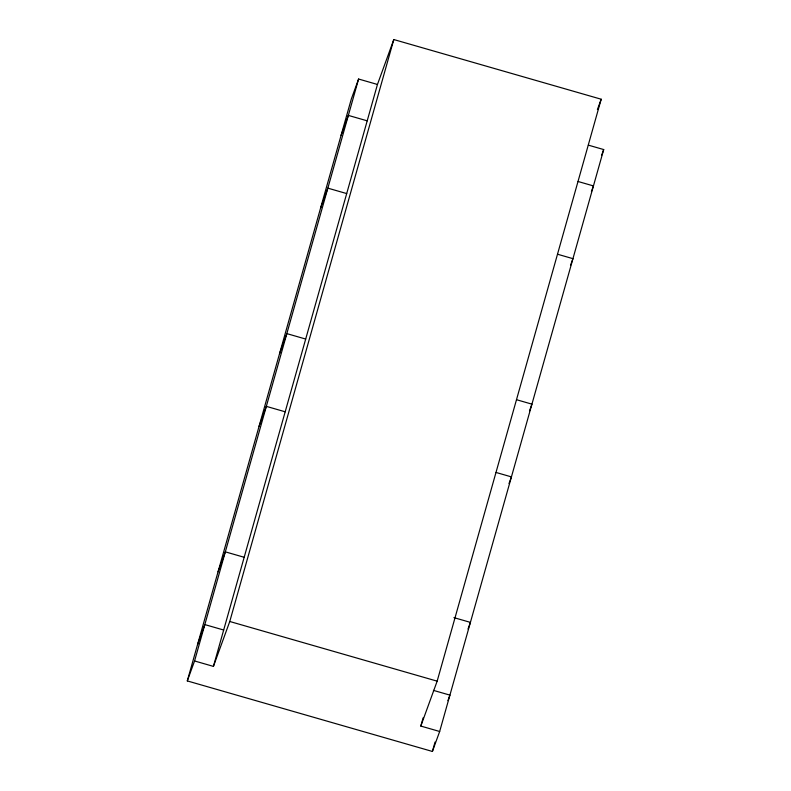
<?xml version="1.0" encoding="UTF-8"?>
<svg xmlns="http://www.w3.org/2000/svg" width="791" height="791" viewBox="0 0 791 791"><rect width="100%" height="100%" fill="white"/><g stroke="black" fill="none" stroke-linecap="round" stroke-linejoin="round"><path stroke-width="1.19" d="M439.667 731.487L432.4 751.45L187.299 680.922L351.333 98.994L358.6 79.031L377.455 84.459L393.799 39.55L601.19 99.221L437.156 681.16L420.812 726.069L439.667 731.487L603.701 149.558L588.375 145.149M187.299 680.922L194.566 660.969L358.6 79.031M194.566 660.969L213.422 666.388L377.455 84.459M213.422 666.388L229.766 621.489L393.799 39.55M420.812 726.069L423.126 717.852M432.4 751.45L435.05 742.067M341.079 135.36L348.347 115.407L367.202 120.825M320.582 208.102L327.84 188.149L346.695 193.568M279.569 353.587L286.836 333.624L305.692 339.052M259.062 426.329L266.33 406.366L285.185 411.795M218.059 571.814L225.326 551.851L244.172 557.279M197.552 644.556L204.82 624.593L223.675 630.022M597.413 109.583L601.19 99.221M601.684 155.095L603.701 149.558M591.431 191.471L593.448 185.925L578.122 181.515M570.519 265.321L572.941 258.667L557.625 254.257M529.515 410.806L531.938 404.152L516.612 399.742M509.008 483.548L511.431 476.894L496.115 472.484M468.005 629.033L470.418 622.379L453.925 617.633M447.904 700.668L449.921 695.121L433.419 690.375M229.766 621.489L437.156 681.16"/></g></svg>
